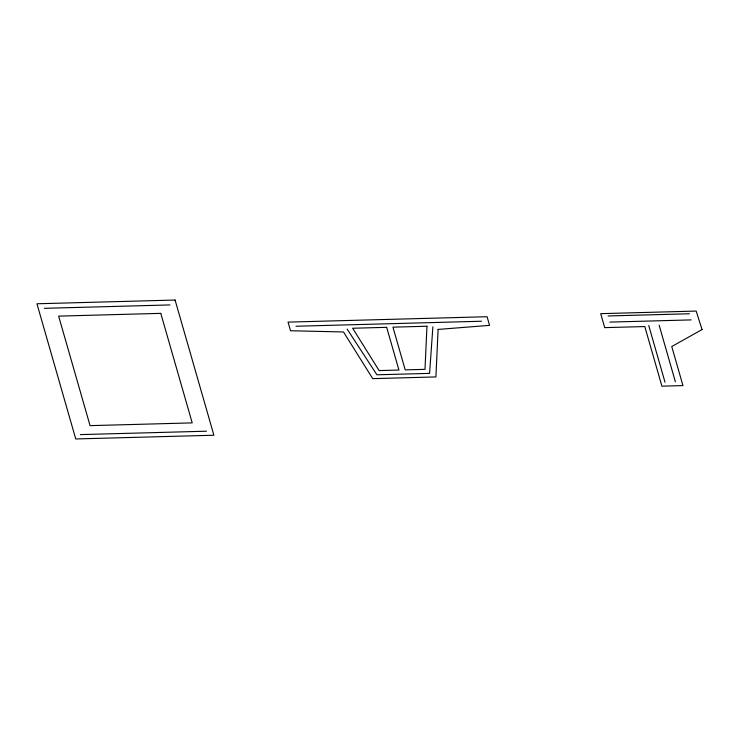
<?xml version="1.0" encoding="UTF-8"?>
<svg xmlns="http://www.w3.org/2000/svg" width="739" height="739" viewBox="0 0 739 739"><rect width="100%" height="100%" fill="white"/><g stroke="black" fill="none" stroke-linecap="round" stroke-linejoin="round"><path stroke-width="1.11" d="M432.888 326.814L429.581 373.38L376.936 374.802L347.154 329.123M44.312 308.329L169.942 304.93M608.077 315.959L689.395 313.761M296.016 326.25L481.597 321.234M609.841 322.102L691.159 319.904M80.357 434.606L206.514 431.197M659.16 325.252L675.409 381.887M648.74 325.529L664.998 382.174M426.966 326.241L424.999 369.343L405.212 369.879L392.945 327.155L426.966 326.241M438.098 329.418L435.918 376.927L372.715 378.636L343.515 331.977L290.529 330.749L288.044 322.112L487.084 316.726L489.569 325.372L438.098 329.418M702.05 329.557L671.751 346.536L682.956 385.592L661.904 386.155L644.796 326.555L604.705 327.636L600.696 313.659L696.166 311.073L702.05 329.557M175.088 300.043L36.95 303.775L75.748 438.957L213.894 435.225L175.088 300.043M160.779 313.354L58.63 316.116L90.066 425.646L192.214 422.884L160.779 313.354M386.673 327.331L352.651 328.245L379.144 370.581L398.931 370.045L386.673 327.331"/></g></svg>
